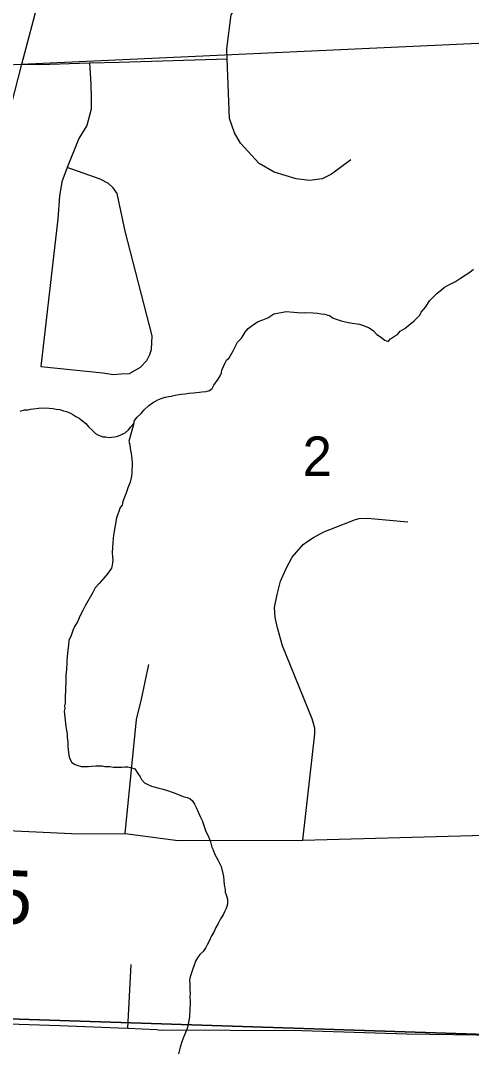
# Model space of a CAD drawing. Extents: x -18.8 to 34, y 0 to 22.
# Drawn here: x 29.422 to 29.9, y 15.839 to 16.931 of the extents above; entities that cross this region are included whole.
import ezdxf

# ---------------------------------------------------------------- set-up
doc = ezdxf.new("R2010")
doc.units = 0
for name, color, linetype in [('GM_X_City_Street', 7, 'Continuous'), ('GM_X_County_Road', 7, 'Continuous'), ('GM_X_County_Road_Text', 7, 'Continuous'), ('GM_X_Minor_River', 7, 'Continuous'), ('GM_X_Section', 7, 'Continuous'), ('GM_X_Section_Text', 7, 'Continuous'), ('GM_X_State_Route', 7, 'Continuous'), ('GM_X_Township_Road', 7, 'Continuous'), ('GM_X_US_Route', 7, 'Continuous')]:
    doc.layers.add(name, color=color, linetype=linetype)

msp = doc.modelspace()

# ---------------------------------------------------------------- linework, layer by layer
at = {"layer": 'GM_X_City_Street'}
msp.add_line((29.5268, 16.8873), (29.6413, 16.8908), dxfattribs=at)
for points in [[(29.7723, 16.7837), (29.7518, 16.7686), (29.7418, 16.7636), (29.7284, 16.762), (29.7144, 16.7639), (29.6911, 16.7709), (29.675, 16.7801), (29.6554, 16.8015), (29.6489, 16.8126), (29.6436, 16.8276), (29.6413, 16.8908), (29.6409, 16.9014), (29.6456, 16.9374), (29.6512, 16.9464), (29.6617, 16.9568), (29.7077, 16.989), (29.7498, 17.0185), (29.759, 17.0198), (29.7726, 17.0194), (29.8025, 17.0153), (29.8124, 17.0161), (29.8231, 17.0204), (29.8845, 17.0703)], [(29.7213, 16.0629), (29.734, 16.1756), (29.7341, 16.1817), (29.7334, 16.1841), (29.7312, 16.1916), (29.7, 16.2689), (29.6945, 16.2878), (29.6922, 16.2989), (29.6915, 16.3095), (29.6941, 16.3234), (29.6978, 16.3375), (29.7036, 16.3508), (29.71, 16.3627), (29.7216, 16.3762), (29.7255, 16.3791), (29.7326, 16.3836), (29.7435, 16.3895), (29.7773, 16.4028), (29.781, 16.4036), (29.7898, 16.4042), (29.8326, 16.4004)], [(29.5891, 16.0626), (29.7213, 16.0629), (29.9014, 16.0677), (30.0709, 16.0723)]]:
    msp.add_lwpolyline(points, dxfattribs=at)
at = {"layer": 'GM_X_County_Road'}
for points in [[(29.1898, 16.0939), (29.3037, 16.0805), (29.3557, 16.0757), (29.4837, 16.0697), (29.5332, 16.0701), (29.5891, 16.0626)], [(29.2615, 15.8735), (29.2743, 15.8731), (29.3337, 15.8708), (29.4637, 15.8666), (29.5261, 15.8641)], [(29.5261, 15.8641), (29.5359, 15.8637), (29.5663, 15.8622)], [(29.5663, 15.8622), (29.5683, 15.862), (29.7204, 15.8612), (29.8313, 15.8578), (30.0789, 15.8542), (30.1587, 15.8523), (30.1654, 15.8515), (30.1695, 15.8494), (30.1728, 15.8463), (30.1744, 15.843), (30.1757, 15.8349), (30.1624, 15.729), (30.1645, 15.7232), (30.1716, 15.7188), (30.2335, 15.704), (30.2467, 15.6987), (30.2574, 15.6871), (30.2918, 15.6512), (30.3032, 15.6399), (30.3167, 15.6309)]]:
    msp.add_lwpolyline(points, dxfattribs=at)
at = {"layer": 'GM_X_Minor_River'}
for points in [[(29.6318, 16.5513), (29.6338, 16.555), (29.6351, 16.558), (29.6356, 16.561), (29.639, 16.5689), (29.6406, 16.5715), (29.6434, 16.574), (29.6476, 16.5815), (29.6521, 16.5908), (29.6565, 16.5948), (29.6582, 16.5978), (29.6602, 16.6011), (29.6635, 16.6052), (29.6662, 16.6074), (29.6702, 16.6102), (29.6741, 16.6124), (29.6791, 16.6144), (29.6842, 16.6165), (29.6905, 16.6205), (29.7001, 16.6224), (29.7036, 16.623), (29.712, 16.6226), (29.7158, 16.6221), (29.7203, 16.6219), (29.7234, 16.6222), (29.7322, 16.6218), (29.7368, 16.6213), (29.7409, 16.6207), (29.7444, 16.6202), (29.747, 16.6197), (29.7504, 16.6185), (29.753, 16.6164), (29.7579, 16.6147), (29.762, 16.6134), (29.7681, 16.6117), (29.7738, 16.6107), (29.7814, 16.6096), (29.7859, 16.6083), (29.7916, 16.6058), (29.7964, 16.6025), (29.7997, 16.5986), (29.8027, 16.597), (29.8082, 16.5929), (29.812, 16.5913), (29.8144, 16.5942), (29.8187, 16.5971), (29.8219, 16.5989), (29.8247, 16.6022), (29.8294, 16.605), (29.8337, 16.6087), (29.8393, 16.6134), (29.8453, 16.6192), (29.8469, 16.6226), (29.8517, 16.6281), (29.8558, 16.6344), (29.8638, 16.6425), (29.8686, 16.6465), (29.8717, 16.649), (29.8768, 16.6518), (29.8831, 16.655), (29.8886, 16.6586), (29.8944, 16.6622), (29.8984, 16.6647), (29.9023, 16.6679)], [(29.4216, 16.5174), (29.4263, 16.5188), (29.4301, 16.519), (29.4328, 16.5197), (29.4355, 16.5199), (29.4386, 16.5202), (29.4413, 16.5208), (29.4455, 16.5211), (29.4524, 16.5208), (29.4565, 16.5202), (29.46, 16.5197), (29.4638, 16.5192), (29.4675, 16.5179), (29.4709, 16.517), (29.4751, 16.5153), (29.4777, 16.5141), (29.4807, 16.512), (29.4844, 16.51), (29.4881, 16.5068), (29.4914, 16.5044), (29.4947, 16.5005), (29.4977, 16.4977), (29.5017, 16.4937), (29.5047, 16.4921), (29.5092, 16.4904), (29.5126, 16.4902), (29.5157, 16.4897), (29.5184, 16.49), (29.5218, 16.4902), (29.5253, 16.4912), (29.5331, 16.4947), (29.5367, 16.4976), (29.5391, 16.501), (29.5423, 16.5046), (29.5428, 16.5077), (29.5456, 16.511), (29.55, 16.515), (29.5528, 16.5187), (29.558, 16.5234), (29.5619, 16.5263), (29.5651, 16.5281), (29.5678, 16.5295), (29.5713, 16.5309), (29.5756, 16.5322), (29.579, 16.5332), (29.5817, 16.5335), (29.586, 16.5345), (29.5898, 16.5351), (29.5925, 16.5354), (29.5967, 16.5359), (29.6006, 16.5366), (29.6056, 16.5371), (29.6117, 16.5376), (29.6144, 16.5379), (29.619, 16.5385), (29.6225, 16.5395), (29.6253, 16.5417), (29.6269, 16.545), (29.6318, 16.5513)], [(29.5423, 16.5046), (29.5369, 16.4858), (29.5379, 16.482), (29.5385, 16.4778), (29.5395, 16.4728), (29.5397, 16.4698), (29.54, 16.4671), (29.5406, 16.4629), (29.5401, 16.4522), (29.5396, 16.4485), (29.5382, 16.4424), (29.536, 16.4364), (29.5347, 16.4327), (29.5305, 16.4218), (29.5299, 16.418), (29.5279, 16.4155), (29.5262, 16.4113), (29.5253, 16.4083), (29.524, 16.4046), (29.5225, 16.3963), (29.5215, 16.3902), (29.5206, 16.3861), (29.5204, 16.3827), (29.5199, 16.3785), (29.5194, 16.3679), (29.5196, 16.3629), (29.5199, 16.3595), (29.5193, 16.3542), (29.5184, 16.3512), (29.5167, 16.3486), (29.5143, 16.3452), (29.5103, 16.3405), (29.5055, 16.3349), (29.5014, 16.3302), (29.4986, 16.3253), (29.4907, 16.3112), (29.4882, 16.3063), (29.4853, 16.3008), (29.4824, 16.2944), (29.4795, 16.2892), (29.4774, 16.2851), (29.4757, 16.2798), (29.4735, 16.2746), (29.473, 16.2697), (29.4723, 16.2644), (29.4717, 16.2576), (29.4711, 16.2519), (29.4707, 16.2435), (29.4701, 16.2382), (29.4703, 16.2321), (29.4695, 16.2135), (29.4693, 16.2082), (29.4688, 16.2052), (29.469, 16.2025), (29.4685, 16.1995), (29.469, 16.1934), (29.4702, 16.1835), (29.4707, 16.1792), (29.4714, 16.1754), (29.4716, 16.1716), (29.4721, 16.1666), (29.4723, 16.1621), (29.4735, 16.1525), (29.4745, 16.149), (29.4766, 16.1452), (29.4792, 16.1435), (29.4818, 16.1423), (29.4864, 16.141), (29.4909, 16.1408), (29.494, 16.141), (29.4975, 16.1413), (29.5021, 16.1415), (29.5059, 16.1417), (29.5086, 16.1416), (29.5116, 16.1411), (29.5169, 16.1409), (29.5208, 16.1404), (29.5269, 16.1401), (29.5295, 16.1404), (29.5326, 16.1406), (29.5357, 16.1405), (29.5387, 16.14), (29.5432, 16.1383), (29.5465, 16.1336), (29.549, 16.1301), (29.5504, 16.127), (29.5537, 16.1238), (29.5563, 16.1222), (29.5608, 16.1201), (29.5635, 16.1193), (29.5688, 16.1179), (29.5718, 16.1174), (29.5778, 16.1156), (29.5839, 16.1135), (29.5884, 16.1118), (29.5944, 16.1093), (29.5989, 16.108), (29.6016, 16.1071), (29.6045, 16.1047), (29.6067, 16.1012), (29.6088, 16.0969)], [(29.6088, 16.0969), (29.6112, 16.0911), (29.613, 16.0872), (29.6148, 16.0838), (29.6161, 16.0795), (29.6185, 16.0722), (29.6206, 16.0683), (29.6224, 16.064), (29.6234, 16.061), (29.6251, 16.0556), (29.6265, 16.0525), (29.6282, 16.0478), (29.6296, 16.0451), (29.6314, 16.042), (29.6349, 16.035), (29.6365, 16.0277), (29.6372, 16.0243), (29.6377, 16.0201), (29.6379, 16.0155), (29.6389, 16.0105), (29.6392, 16.0079), (29.6402, 16.0048), (29.6415, 16.0002), (29.6417, 15.9952), (29.64, 15.9903), (29.6383, 15.987), (29.637, 15.9836), (29.6342, 15.9795), (29.6317, 15.9747), (29.6292, 15.9702), (29.6271, 15.9654), (29.6246, 15.9616), (29.6221, 15.9557), (29.62, 15.9519), (29.6184, 15.9493), (29.6159, 15.9449), (29.6123, 15.9416), (29.6099, 15.9383), (29.6075, 15.9346), (29.6066, 15.9316), (29.6044, 15.9256), (29.6027, 15.9203), (29.6017, 15.9165), (29.6012, 15.9139), (29.6015, 15.9112), (29.6017, 15.9074), (29.6016, 15.9044), (29.6019, 15.9009), (29.6017, 15.8964), (29.6019, 15.8922), (29.6018, 15.8892), (29.6016, 15.8842), (29.6012, 15.8755), (29.5997, 15.8679), (29.5988, 15.8634), (29.5962, 15.8574), (29.5945, 15.8529), (29.5932, 15.8492), (29.5915, 15.8435), (29.5896, 15.8364)]]:
    msp.add_lwpolyline(points, dxfattribs=at)
at = {"layer": 'GM_X_Section'}
for points in [[(29.2686, 16.8782), (30.292, 16.9253), (30.1745, 15.8486), (29.1726, 15.8813)], [(29.1726, 15.8813), (30.1745, 15.8486), (30.0735, 14.8409), (29.0856, 14.9471)]]:
    msp.add_lwpolyline(points, close=True, dxfattribs=at)
at = {"layer": 'GM_X_State_Route'}
msp.add_line((29.4236, 16.8851), (29.4684, 17.0571), dxfattribs=at)
msp.add_lwpolyline([(29.39, 16.758), (29.4046, 16.8123), (29.4236, 16.8851)], dxfattribs=at)
at = {"layer": 'GM_X_Township_Road'}
msp.add_line((29.5359, 15.8637), (29.5394, 15.9311), dxfattribs=at)
for points in [[(29.4236, 16.8851), (29.4426, 16.8848), (29.4952, 16.8866), (29.5268, 16.8873)], [(29.4952, 16.8866), (29.4965, 16.8639), (29.4971, 16.849), (29.4971, 16.8374), (29.4923, 16.8201), (29.4841, 16.8064), (29.4715, 16.7757), (29.4658, 16.7604), (29.4636, 16.7453), (29.4618, 16.7215), (29.4437, 16.5649)], [(29.4437, 16.5649), (29.5093, 16.558), (29.5204, 16.5565), (29.5288, 16.5571), (29.5375, 16.5576), (29.5492, 16.5642), (29.5561, 16.5711), (29.5592, 16.5774), (29.5611, 16.583), (29.5618, 16.5975), (29.5332, 16.7081), (29.5245, 16.7482), (29.5205, 16.7542), (29.5153, 16.7588), (29.5067, 16.7634), (29.4715, 16.7757)], [(29.5332, 16.0701), (29.5451, 16.1906), (29.5503, 16.2122), (29.5583, 16.2489)]]:
    msp.add_lwpolyline(points, dxfattribs=at)
at = {"layer": 'GM_X_US_Route'}
msp.add_line((29.4236, 16.8851), (29.4684, 17.0571), dxfattribs=at)
msp.add_lwpolyline([(29.39, 16.758), (29.4046, 16.8123), (29.4236, 16.8851)], dxfattribs=at)

# ---------------------------------------------------------------- texts
at = {"layer": 'GM_X_County_Road_Text'}
msp.add_text('5', height=0.0568, rotation=357.4865, dxfattribs=at).set_placement((29.391, 15.9752))
at = {"layer": 'GM_X_Section_Text'}
msp.add_text('2', height=0.0419, rotation=0, dxfattribs=at).set_placement((29.7211, 16.4488))

doc.saveas('drawing.dxf')
